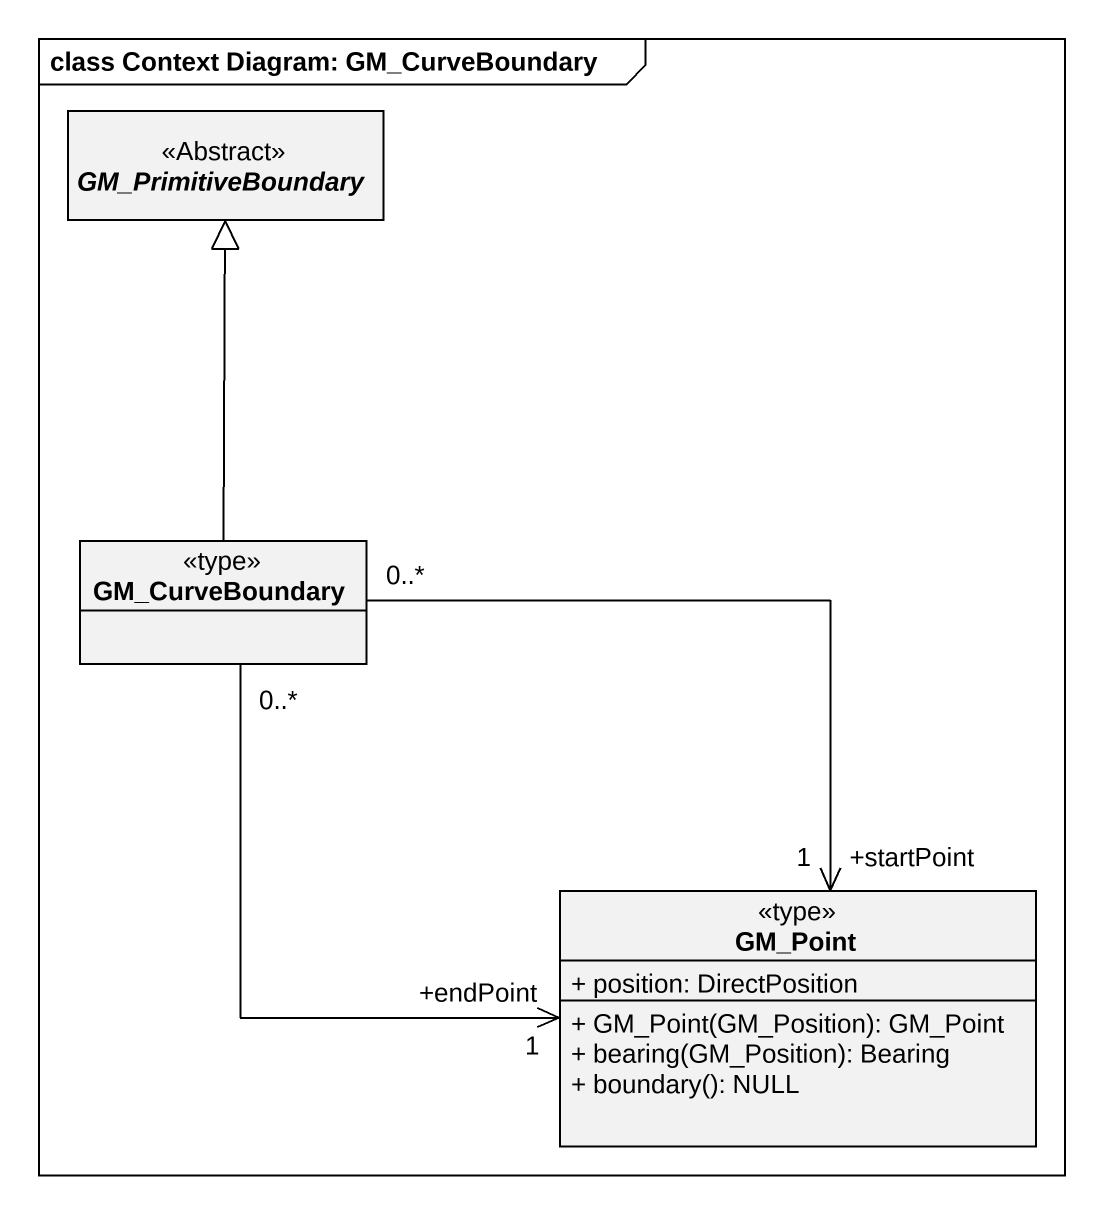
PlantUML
@startuml
mainframe class Context Diagram: GM_CurveBoundary
hide circle
hide empty members
skinparam classAttributeIconSize 0
abstract class GM_PrimitiveBoundary <<Abstract>>
class GM_CurveBoundary <<type>>
class GM_Point <<type>> {
  + position: DirectPosition
  + GM_Point(GM_Position): GM_Point
  + bearing(GM_Position): Bearing
  + boundary(): NULL
}
GM_CurveBoundary -up-|> GM_PrimitiveBoundary
GM_CurveBoundary "0..*" --> "+endPoint\n1" GM_Point
GM_CurveBoundary "0..*" --> "+startPoint\n1" GM_Point
@enduml
